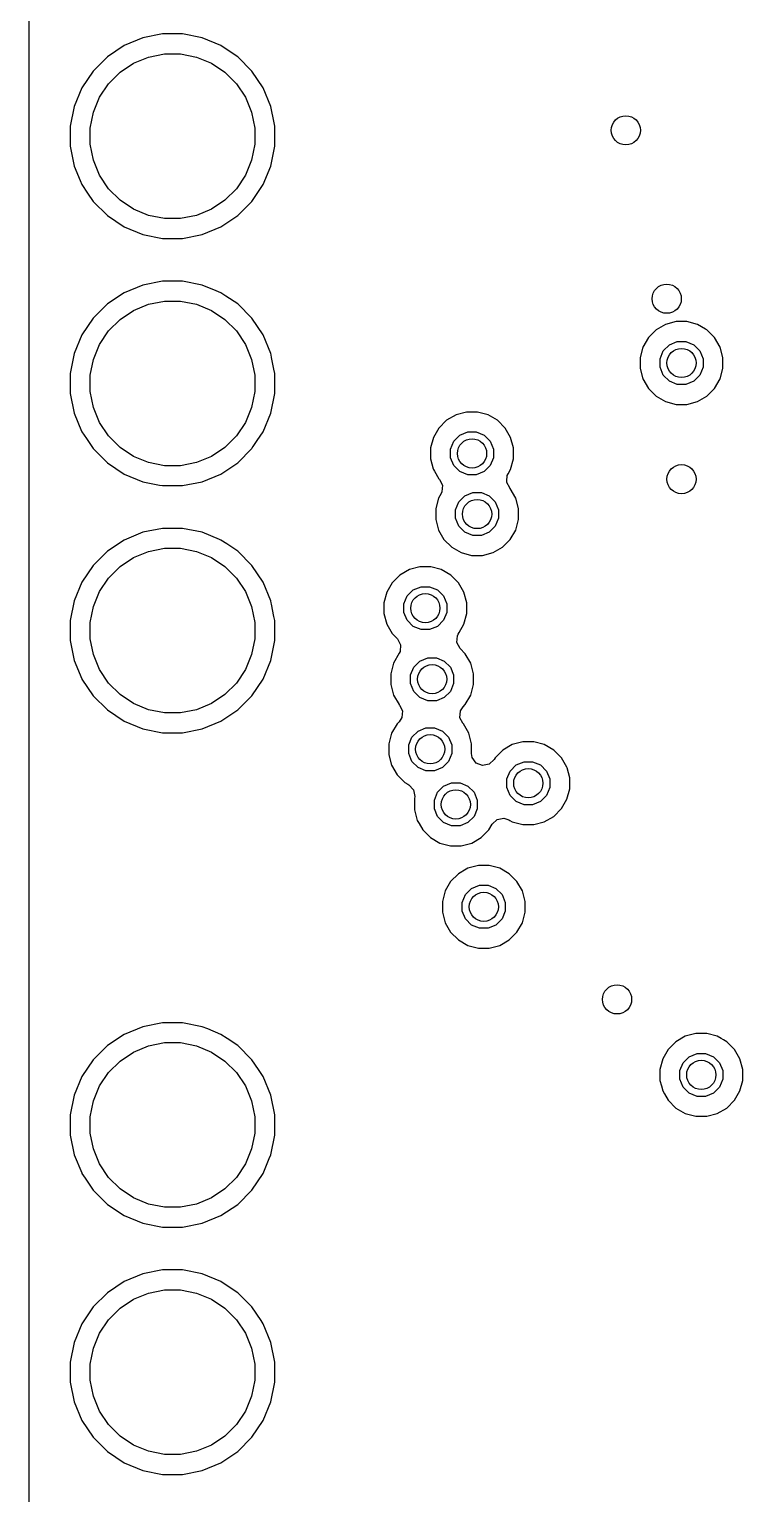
# Model space of a CAD drawing. Header units: inches. Extents: x 5.12 to 6.15, y -4.12 to -1.79.
# Drawn here: x 5.118 to 5.407, y -3.459 to -2.867 of the extents above; entities that cross this region are included whole.
import ezdxf

# ---------------------------------------------------------------- set-up
doc = ezdxf.new("R2010")
doc.units = ezdxf.units.IN
doc.header["$MEASUREMENT"] = 0
doc.layers.add('In1.Cu', color=91, linetype='CONTINUOUS', true_color=0x7fc87f)

msp = doc.modelspace()

# ---------------------------------------------------------------- linework, layer by layer
at = {"layer": 'In1.Cu', "linetype": 'CONTINUOUS'}
for p, q in [((5.11811, -2.90619), (5.11811, -2.84179)), ((5.16399, -2.87049), (5.15647, -2.87361)), ((5.164, -2.87049), (5.16399, -2.87049)), ((5.17199, -2.8689), (5.164, -2.87049)), ((5.18013, -2.8689), (5.17199, -2.8689)), ((5.17199, -2.8689), (5.17199, -2.8689)), ((5.18812, -2.87049), (5.18013, -2.8689)), ((5.18013, -2.8689), (5.18013, -2.8689)), ((5.19565, -2.87361), (5.18812, -2.87049)), ((5.18812, -2.87049), (5.18812, -2.87049)), ((5.14969, -2.87813), (5.14393, -2.88389)), ((5.15647, -2.87361), (5.14969, -2.87813)), ((5.16028, -2.88075), (5.16634, -2.87824)), ((5.16634, -2.87824), (5.17278, -2.87696)), ((5.17278, -2.87696), (5.17934, -2.87696)), ((5.17934, -2.87696), (5.18577, -2.87824)), ((5.18577, -2.87824), (5.19183, -2.88075)), ((5.19904, -2.87587), (5.19565, -2.87361)), ((5.20242, -2.87813), (5.19904, -2.87587)), ((5.20818, -2.88389), (5.20242, -2.87813)), ((5.14393, -2.88389), (5.13941, -2.89067)), ((5.15019, -2.88903), (5.15483, -2.88439)), ((5.15483, -2.88439), (5.16028, -2.88075)), ((5.19183, -2.88075), (5.19729, -2.88439)), ((5.19729, -2.88439), (5.20193, -2.88903)), ((5.21271, -2.89067), (5.20818, -2.88389)), ((5.20818, -2.88389), (5.20818, -2.88389)), ((5.13941, -2.89067), (5.13629, -2.8982)), ((5.14655, -2.89448), (5.15019, -2.88903)), ((5.20193, -2.88903), (5.20557, -2.89448)), ((5.21583, -2.8982), (5.21271, -2.89067)), ((5.14404, -2.90054), (5.14655, -2.89448)), ((5.20557, -2.89448), (5.20808, -2.90054)), ((5.13629, -2.8982), (5.1347, -2.90619)), ((5.13629, -2.8982), (5.13629, -2.8982)), ((5.14276, -2.90698), (5.14404, -2.90054)), ((5.20808, -2.90054), (5.20936, -2.90698)), ((5.21714, -2.90481), (5.21583, -2.8982)), ((5.11811, -3.00619), (5.11811, -2.90619)), ((5.1347, -2.90619), (5.1347, -2.91433)), ((5.14276, -2.91354), (5.14276, -2.90698)), ((5.20936, -2.90698), (5.20936, -2.91354)), ((5.21742, -2.90619), (5.21714, -2.90481)), ((5.21742, -2.91433), (5.21742, -2.90619)), ((5.1347, -2.91433), (5.13629, -2.92232)), ((5.14404, -2.91997), (5.14276, -2.91354)), ((5.20936, -2.91354), (5.20808, -2.91997)), ((5.21583, -2.92232), (5.21742, -2.91433)), ((5.14655, -2.92603), (5.14404, -2.91997)), ((5.20808, -2.91997), (5.20557, -2.92603)), ((5.13629, -2.92232), (5.13629, -2.92232)), ((5.13629, -2.92232), (5.13872, -2.9282)), ((5.15019, -2.93149), (5.14655, -2.92603)), ((5.20557, -2.92603), (5.20193, -2.93149)), ((5.21271, -2.92985), (5.21583, -2.92232)), ((5.13872, -2.9282), (5.13941, -2.92985)), ((5.13941, -2.92985), (5.14167, -2.93324)), ((5.15483, -2.93613), (5.15019, -2.93149)), ((5.20193, -2.93149), (5.19729, -2.93613)), ((5.20818, -2.93662), (5.21271, -2.92985)), ((5.14167, -2.93324), (5.14393, -2.93662)), ((5.14393, -2.93662), (5.14969, -2.94238)), ((5.16028, -2.93977), (5.15483, -2.93613)), ((5.19729, -2.93613), (5.19183, -2.93977)), ((5.20242, -2.94238), (5.20818, -2.93662)), ((5.14969, -2.94238), (5.14969, -2.94238)), ((5.14969, -2.94238), (5.15647, -2.94691)), ((5.16634, -2.94228), (5.16028, -2.93977)), ((5.17278, -2.94356), (5.16634, -2.94228)), ((5.17934, -2.94356), (5.17278, -2.94356)), ((5.18577, -2.94228), (5.17934, -2.94356)), ((5.19183, -2.93977), (5.18577, -2.94228)), ((5.19565, -2.94691), (5.20242, -2.94238)), ((5.15647, -2.94691), (5.16399, -2.95003)), ((5.16399, -2.95003), (5.17199, -2.95162)), ((5.18013, -2.95162), (5.18812, -2.95003)), ((5.18812, -2.95003), (5.19565, -2.94691)), ((5.17199, -2.95162), (5.17199, -2.95162)), ((5.17199, -2.95162), (5.17199, -2.95162)), ((5.17199, -2.95162), (5.18013, -2.95162)), ((5.18013, -2.95162), (5.18013, -2.95162)), ((5.15647, -2.97361), (5.14969, -2.97813)), ((5.16399, -2.97049), (5.15647, -2.97361)), ((5.164, -2.97049), (5.16399, -2.97049)), ((5.17199, -2.9689), (5.164, -2.97049)), ((5.18013, -2.9689), (5.17199, -2.9689)), ((5.17199, -2.9689), (5.17199, -2.9689)), ((5.18812, -2.97049), (5.18013, -2.9689)), ((5.18013, -2.9689), (5.18013, -2.9689)), ((5.19378, -2.97283), (5.18812, -2.97049)), ((5.18812, -2.97049), (5.18812, -2.97049)), ((5.19565, -2.97361), (5.19378, -2.97283)), ((5.19766, -2.97495), (5.19565, -2.97361)), ((5.14969, -2.97813), (5.14393, -2.98389)), ((5.16028, -2.98075), (5.16634, -2.97824)), ((5.16634, -2.97824), (5.17278, -2.97696)), ((5.17278, -2.97696), (5.17934, -2.97696)), ((5.17934, -2.97696), (5.18577, -2.97824)), ((5.18577, -2.97824), (5.19183, -2.98075)), ((5.20242, -2.97813), (5.19766, -2.97495)), ((5.20818, -2.98389), (5.20242, -2.97813)), ((5.14393, -2.98389), (5.13941, -2.99067)), ((5.15019, -2.98903), (5.15483, -2.98439)), ((5.15483, -2.98439), (5.16028, -2.98075)), ((5.19183, -2.98075), (5.19729, -2.98439)), ((5.19729, -2.98439), (5.20193, -2.98903)), ((5.21271, -2.99067), (5.20818, -2.98389)), ((5.20818, -2.98389), (5.20818, -2.98389)), ((5.37979, -2.98525), (5.37553, -2.98639)), ((5.38421, -2.98525), (5.37979, -2.98525)), ((5.38847, -2.98639), (5.38421, -2.98525)), ((5.13941, -2.99067), (5.13629, -2.9982)), ((5.14655, -2.99448), (5.15019, -2.98903)), ((5.20193, -2.98903), (5.20557, -2.99448)), ((5.21583, -2.9982), (5.21271, -2.99067)), ((5.3686, -2.99171), (5.36639, -2.99553)), ((5.37171, -2.9886), (5.3686, -2.99171)), ((5.3686, -2.99171), (5.3686, -2.99171)), ((5.37553, -2.98639), (5.37171, -2.9886)), ((5.37171, -2.9886), (5.37171, -2.9886)), ((5.37553, -2.98639), (5.37553, -2.98639)), ((5.39173, -2.98827), (5.38847, -2.98639)), ((5.39229, -2.9886), (5.39173, -2.98827)), ((5.3954, -2.99171), (5.39229, -2.9886)), ((5.39761, -2.99553), (5.3954, -2.99171)), ((5.14404, -3.00054), (5.14655, -2.99448)), ((5.20557, -2.99448), (5.20808, -3.00054)), ((5.36639, -2.99553), (5.36525, -2.99979)), ((5.36639, -2.99553), (5.36639, -2.99553)), ((5.37331, -3.00027), (5.37463, -2.99708)), ((5.37463, -2.99708), (5.37708, -2.99463)), ((5.37708, -2.99463), (5.38027, -2.99331)), ((5.38027, -2.99331), (5.38373, -2.99331)), ((5.38373, -2.99331), (5.38692, -2.99463)), ((5.38692, -2.99463), (5.38937, -2.99708)), ((5.38937, -2.99708), (5.39069, -3.00027)), ((5.39875, -2.99979), (5.39761, -2.99553)), ((5.13629, -2.9982), (5.1347, -3.00619)), ((5.13629, -2.9982), (5.13629, -2.9982)), ((5.14276, -3.00698), (5.14404, -3.00054)), ((5.20808, -3.00054), (5.20936, -3.00698)), ((5.21592, -2.99864), (5.21583, -2.9982)), ((5.21615, -2.99979), (5.21592, -2.99864)), ((5.21627, -3.00043), (5.21615, -2.99979)), ((5.21709, -3.00453), (5.21627, -3.00043)), ((5.36525, -2.99979), (5.36525, -3.00421)), ((5.37331, -3.00373), (5.37331, -3.00027)), ((5.39069, -3.00027), (5.39069, -3.00373)), ((5.39875, -3.00421), (5.39875, -2.99979)), ((5.11811, -3.10619), (5.11811, -3.00619)), ((5.1347, -3.00619), (5.1347, -3.01433)), ((5.14276, -3.01354), (5.14276, -3.00698)), ((5.20936, -3.00698), (5.20936, -3.01354)), ((5.21742, -3.00619), (5.21709, -3.00453)), ((5.21742, -3.01433), (5.21742, -3.00619)), ((5.36525, -3.00421), (5.36639, -3.00847)), ((5.36639, -3.00847), (5.3686, -3.01229)), ((5.37463, -3.00692), (5.37331, -3.00373)), ((5.37708, -3.00937), (5.37463, -3.00692)), ((5.38027, -3.01069), (5.37708, -3.00937)), ((5.38692, -3.00937), (5.38373, -3.01069)), ((5.38937, -3.00692), (5.38692, -3.00937)), ((5.39069, -3.00373), (5.38937, -3.00692)), ((5.3954, -3.01229), (5.39761, -3.00847)), ((5.39761, -3.00847), (5.39875, -3.00421)), ((5.1347, -3.01433), (5.13629, -3.02232)), ((5.14404, -3.01997), (5.14276, -3.01354)), ((5.20936, -3.01354), (5.20808, -3.01997)), ((5.21583, -3.02232), (5.21742, -3.01433)), ((5.3686, -3.01229), (5.37171, -3.0154)), ((5.37171, -3.0154), (5.37553, -3.01761)), ((5.38373, -3.01069), (5.38027, -3.01069)), ((5.38847, -3.01761), (5.39229, -3.0154)), ((5.39229, -3.0154), (5.3954, -3.01229)), ((5.14655, -3.02603), (5.14404, -3.01997)), ((5.20808, -3.01997), (5.20557, -3.02603)), ((5.37553, -3.01761), (5.37979, -3.01875)), ((5.37979, -3.01875), (5.37979, -3.01875)), ((5.37979, -3.01875), (5.38421, -3.01875)), ((5.38421, -3.01875), (5.38847, -3.01761)), ((5.38421, -3.01875), (5.38421, -3.01875)), ((5.13629, -3.02232), (5.13629, -3.02232)), ((5.13629, -3.02232), (5.1393, -3.02959)), ((5.15019, -3.03149), (5.14655, -3.02603)), ((5.20557, -3.02603), (5.20193, -3.03149)), ((5.21271, -3.02985), (5.21583, -3.02232)), ((5.28696, -3.02518), (5.28384, -3.0283)), ((5.29078, -3.02297), (5.28696, -3.02518)), ((5.28696, -3.02518), (5.28696, -3.02518)), ((5.29504, -3.02183), (5.29078, -3.02297)), ((5.29078, -3.02297), (5.29078, -3.02297)), ((5.29945, -3.02183), (5.29504, -3.02183)), ((5.30371, -3.02297), (5.29945, -3.02183)), ((5.30753, -3.02518), (5.30371, -3.02297)), ((5.31065, -3.0283), (5.30753, -3.02518)), ((5.1393, -3.02959), (5.13941, -3.02985)), ((5.13941, -3.02985), (5.14124, -3.0326)), ((5.14124, -3.0326), (5.14393, -3.03662)), ((5.15483, -3.03613), (5.15019, -3.03149)), ((5.20193, -3.03149), (5.19729, -3.03613)), ((5.21037, -3.03335), (5.21158, -3.03154)), ((5.21158, -3.03154), (5.21271, -3.02985)), ((5.28163, -3.03212), (5.28049, -3.03638)), ((5.28384, -3.0283), (5.28163, -3.03212)), ((5.28163, -3.03212), (5.28163, -3.03212)), ((5.28384, -3.0283), (5.28384, -3.0283)), ((5.28988, -3.03366), (5.29232, -3.03122)), ((5.29232, -3.03122), (5.29552, -3.02989)), ((5.29552, -3.02989), (5.29897, -3.02989)), ((5.29897, -3.02989), (5.30217, -3.03122)), ((5.30217, -3.03122), (5.30461, -3.03366)), ((5.31285, -3.03212), (5.31065, -3.0283)), ((5.314, -3.03638), (5.31285, -3.03212)), ((5.14393, -3.03662), (5.14969, -3.04238)), ((5.16028, -3.03977), (5.15483, -3.03613)), ((5.19729, -3.03613), (5.19183, -3.03977)), ((5.20242, -3.04238), (5.20818, -3.03662)), ((5.20818, -3.03662), (5.20835, -3.03638)), ((5.20835, -3.03638), (5.20872, -3.03581)), ((5.20872, -3.03581), (5.21037, -3.03335)), ((5.28049, -3.03638), (5.28049, -3.04079)), ((5.28856, -3.03685), (5.28988, -3.03366)), ((5.28856, -3.04031), (5.28856, -3.03685)), ((5.30461, -3.03366), (5.30593, -3.03685)), ((5.30593, -3.03685), (5.30593, -3.04031)), ((5.314, -3.04079), (5.314, -3.03638)), ((5.14969, -3.04238), (5.14969, -3.04238)), ((5.14969, -3.04238), (5.15647, -3.04691)), ((5.16634, -3.04228), (5.16028, -3.03977)), ((5.17278, -3.04356), (5.16634, -3.04228)), ((5.17934, -3.04356), (5.17278, -3.04356)), ((5.18577, -3.04228), (5.17934, -3.04356)), ((5.19183, -3.03977), (5.18577, -3.04228)), ((5.19565, -3.04691), (5.20242, -3.04238)), ((5.28049, -3.04079), (5.28156, -3.04476)), ((5.28156, -3.04476), (5.28163, -3.04505)), ((5.28163, -3.04505), (5.28163, -3.04505)), ((5.28163, -3.04505), (5.28201, -3.0457)), ((5.28988, -3.0435), (5.28856, -3.04031)), ((5.29232, -3.04595), (5.28988, -3.0435)), ((5.30461, -3.0435), (5.30217, -3.04595)), ((5.30593, -3.04031), (5.30461, -3.0435)), ((5.31182, -3.04683), (5.31285, -3.04505)), ((5.31285, -3.04505), (5.314, -3.04079)), ((5.15647, -3.04691), (5.16399, -3.05003)), ((5.16399, -3.05003), (5.17076, -3.05137)), ((5.18013, -3.05162), (5.18812, -3.05003)), ((5.18812, -3.05003), (5.19565, -3.04691)), ((5.28201, -3.0457), (5.28384, -3.04887)), ((5.28384, -3.04887), (5.28384, -3.04887)), ((5.28384, -3.04887), (5.28393, -3.04896)), ((5.28393, -3.04896), (5.28398, -3.04906)), ((5.28398, -3.04906), (5.28403, -3.04912)), ((5.28403, -3.04912), (5.28402, -3.04913)), ((5.28402, -3.04913), (5.28525, -3.05138)), ((5.29552, -3.04727), (5.29232, -3.04595)), ((5.29897, -3.04727), (5.29552, -3.04727)), ((5.30217, -3.04595), (5.29897, -3.04727)), ((5.31128, -3.05031), (5.31132, -3.04977)), ((5.31251, -3.05256), (5.31128, -3.05031)), ((5.31132, -3.04977), (5.31148, -3.04757)), ((5.31148, -3.04757), (5.31182, -3.04683)), ((5.17076, -3.05137), (5.17199, -3.05162)), ((5.17199, -3.05162), (5.17199, -3.05162)), ((5.17199, -3.05162), (5.17199, -3.05162)), ((5.17199, -3.05162), (5.18013, -3.05162)), ((5.18013, -3.05162), (5.18013, -3.05162)), ((5.28368, -3.05664), (5.28254, -3.0609)), ((5.28471, -3.05485), (5.28368, -3.05664)), ((5.28368, -3.05664), (5.28368, -3.05664)), ((5.28505, -3.05412), (5.28471, -3.05485)), ((5.28525, -3.05138), (5.28505, -3.05412)), ((5.29192, -3.05818), (5.29437, -3.05574)), ((5.29437, -3.05574), (5.29756, -3.05442)), ((5.29756, -3.05442), (5.30102, -3.05442)), ((5.30102, -3.05442), (5.30421, -3.05574)), ((5.30421, -3.05574), (5.30665, -3.05818)), ((5.31255, -3.05263), (5.3125, -3.05256)), ((5.3125, -3.05256), (5.31251, -3.05256)), ((5.3126, -3.05273), (5.31255, -3.05263)), ((5.31269, -3.05282), (5.3126, -3.05273)), ((5.3149, -3.05664), (5.31269, -3.05282)), ((5.31604, -3.0609), (5.3149, -3.05664)), ((5.28254, -3.0609), (5.28254, -3.06531)), ((5.2906, -3.06138), (5.29192, -3.05818)), ((5.2906, -3.06483), (5.2906, -3.06138)), ((5.30665, -3.05818), (5.30798, -3.06138)), ((5.30798, -3.06138), (5.30798, -3.06483)), ((5.31604, -3.06531), (5.31604, -3.0609)), ((5.28254, -3.06531), (5.28368, -3.06957)), ((5.29192, -3.06803), (5.2906, -3.06483)), ((5.29437, -3.07047), (5.29192, -3.06803)), ((5.30665, -3.06803), (5.30421, -3.07047)), ((5.30798, -3.06483), (5.30665, -3.06803)), ((5.3149, -3.06957), (5.31604, -3.06531)), ((5.15647, -3.07361), (5.14969, -3.07813)), ((5.16399, -3.07049), (5.15647, -3.07361)), ((5.164, -3.07049), (5.16399, -3.07049)), ((5.17199, -3.0689), (5.164, -3.07049)), ((5.18013, -3.0689), (5.17199, -3.0689)), ((5.17199, -3.0689), (5.17199, -3.0689)), ((5.18812, -3.07049), (5.18013, -3.0689)), ((5.18013, -3.0689), (5.18013, -3.0689)), ((5.19512, -3.07339), (5.18812, -3.07049)), ((5.18812, -3.07049), (5.18812, -3.07049)), ((5.19565, -3.07361), (5.19512, -3.07339)), ((5.19807, -3.07522), (5.19565, -3.07361)), ((5.28368, -3.06957), (5.28588, -3.07339)), ((5.28588, -3.07339), (5.289, -3.07651)), ((5.29756, -3.07179), (5.29437, -3.07047)), ((5.30102, -3.07179), (5.29756, -3.07179)), ((5.30421, -3.07047), (5.30102, -3.07179)), ((5.30957, -3.07651), (5.31269, -3.07339)), ((5.31269, -3.07339), (5.3149, -3.06957)), ((5.14969, -3.07813), (5.14393, -3.08389)), ((5.16028, -3.08075), (5.16634, -3.07824)), ((5.16634, -3.07824), (5.17278, -3.07696)), ((5.17278, -3.07696), (5.17934, -3.07696)), ((5.17934, -3.07696), (5.18577, -3.07824)), ((5.18577, -3.07824), (5.19183, -3.08075)), ((5.20242, -3.07813), (5.19807, -3.07522)), ((5.20818, -3.08389), (5.20242, -3.07813)), ((5.289, -3.07651), (5.29282, -3.07871)), ((5.29282, -3.07871), (5.29708, -3.07986)), ((5.29708, -3.07986), (5.29708, -3.07986)), ((5.29708, -3.07986), (5.30149, -3.07986)), ((5.30149, -3.07986), (5.30575, -3.07871)), ((5.30149, -3.07986), (5.30149, -3.07986)), ((5.30575, -3.07871), (5.30957, -3.07651)), ((5.14393, -3.08389), (5.13941, -3.09067)), ((5.15019, -3.08903), (5.15483, -3.08439)), ((5.15483, -3.08439), (5.16028, -3.08075)), ((5.19183, -3.08075), (5.19729, -3.08439)), ((5.19729, -3.08439), (5.20193, -3.08903)), ((5.21271, -3.09067), (5.20818, -3.08389)), ((5.20818, -3.08389), (5.20818, -3.08389)), ((5.27188, -3.08557), (5.26806, -3.08778)), ((5.27614, -3.08443), (5.27188, -3.08557)), ((5.27188, -3.08557), (5.27188, -3.08557)), ((5.28055, -3.08443), (5.27614, -3.08443)), ((5.28481, -3.08557), (5.28055, -3.08443)), ((5.28863, -3.08778), (5.28481, -3.08557)), ((5.13941, -3.09067), (5.13629, -3.0982)), ((5.14655, -3.09448), (5.15019, -3.08903)), ((5.20193, -3.08903), (5.20557, -3.09448)), ((5.21583, -3.0982), (5.21271, -3.09067)), ((5.26494, -3.0909), (5.26274, -3.09471)), ((5.26806, -3.08778), (5.26494, -3.0909)), ((5.26494, -3.0909), (5.26494, -3.0909)), ((5.26806, -3.08778), (5.26806, -3.08778)), ((5.27343, -3.09382), (5.27662, -3.09249)), ((5.27662, -3.09249), (5.28007, -3.09249)), ((5.28007, -3.09249), (5.28327, -3.09382)), ((5.29175, -3.0909), (5.28863, -3.08778)), ((5.29396, -3.09472), (5.29175, -3.0909)), ((5.13629, -3.0982), (5.1347, -3.10619)), ((5.13629, -3.0982), (5.13629, -3.0982)), ((5.14404, -3.10054), (5.14655, -3.09448)), ((5.20557, -3.09448), (5.20808, -3.10054)), ((5.21598, -3.09898), (5.21583, -3.0982)), ((5.21583, -3.0982), (5.21583, -3.0982)), ((5.21583, -3.0982), (5.21583, -3.0982)), ((5.26274, -3.09472), (5.26159, -3.09898)), ((5.26274, -3.09471), (5.26274, -3.09472)), ((5.26966, -3.09945), (5.27098, -3.09626)), ((5.27098, -3.09626), (5.27343, -3.09382)), ((5.28327, -3.09382), (5.28571, -3.09626)), ((5.28571, -3.09626), (5.28703, -3.09945)), ((5.2951, -3.09898), (5.29396, -3.09472)), ((5.14276, -3.10698), (5.14404, -3.10054)), ((5.20808, -3.10054), (5.20936, -3.10698)), ((5.21611, -3.09961), (5.21598, -3.09898)), ((5.21709, -3.10453), (5.21611, -3.09961)), ((5.26159, -3.09898), (5.26159, -3.10339)), ((5.26159, -3.10339), (5.26274, -3.10765)), ((5.26966, -3.10291), (5.26966, -3.09945)), ((5.27098, -3.1061), (5.26966, -3.10291)), ((5.28703, -3.10291), (5.28571, -3.1061)), ((5.28703, -3.09945), (5.28703, -3.10291)), ((5.29396, -3.10765), (5.2951, -3.10339)), ((5.2951, -3.10339), (5.2951, -3.09898)), ((5.11811, -3.21979), (5.11811, -3.10619)), ((5.1347, -3.10619), (5.1347, -3.11433)), ((5.14276, -3.11354), (5.14276, -3.10698)), ((5.20936, -3.10698), (5.20936, -3.11354)), ((5.21742, -3.10619), (5.21709, -3.10453)), ((5.21742, -3.11433), (5.21742, -3.10619)), ((5.26274, -3.10765), (5.26494, -3.11147)), ((5.27343, -3.10855), (5.27098, -3.1061)), ((5.27662, -3.10987), (5.27343, -3.10855)), ((5.28007, -3.10987), (5.27662, -3.10987)), ((5.28327, -3.10855), (5.28007, -3.10987)), ((5.28571, -3.1061), (5.28327, -3.10855)), ((5.29201, -3.11102), (5.29396, -3.10765)), ((5.1347, -3.11433), (5.13629, -3.12232)), ((5.14404, -3.11997), (5.14276, -3.11354)), ((5.20936, -3.11354), (5.20808, -3.11997)), ((5.21583, -3.12232), (5.21742, -3.11433)), ((5.26494, -3.11147), (5.26494, -3.11147)), ((5.26494, -3.11147), (5.26703, -3.11356)), ((5.26703, -3.11356), (5.26835, -3.11597)), ((5.26835, -3.11597), (5.26815, -3.11871)), ((5.2911, -3.11513), (5.2913, -3.11239)), ((5.29242, -3.11755), (5.2911, -3.11513)), ((5.2913, -3.11239), (5.29164, -3.11165)), ((5.29164, -3.11165), (5.29201, -3.11102)), ((5.14655, -3.12603), (5.14404, -3.11997)), ((5.20808, -3.11997), (5.20557, -3.12603)), ((5.26781, -3.11945), (5.26549, -3.12346)), ((5.26815, -3.11871), (5.26781, -3.11945)), ((5.27618, -3.12256), (5.27937, -3.12123)), ((5.27937, -3.12123), (5.28283, -3.12123)), ((5.28283, -3.12123), (5.28602, -3.12256)), ((5.29451, -3.11964), (5.29242, -3.11755)), ((5.29671, -3.12346), (5.29451, -3.11964)), ((5.13629, -3.12232), (5.13629, -3.12232)), ((5.13629, -3.12232), (5.13937, -3.12976)), ((5.15019, -3.13149), (5.14655, -3.12603)), ((5.20557, -3.12603), (5.20193, -3.13149)), ((5.21271, -3.12985), (5.21583, -3.12232)), ((5.26549, -3.12346), (5.26435, -3.12772)), ((5.26435, -3.12772), (5.26435, -3.13213)), ((5.26549, -3.12346), (5.26549, -3.12346)), ((5.27241, -3.12819), (5.27374, -3.125)), ((5.27374, -3.125), (5.27618, -3.12256)), ((5.28602, -3.12256), (5.28847, -3.125)), ((5.28847, -3.125), (5.28979, -3.12819)), ((5.29785, -3.12772), (5.29671, -3.12346)), ((5.29785, -3.13213), (5.29785, -3.12772)), ((5.13937, -3.12976), (5.13941, -3.12985)), ((5.13941, -3.12985), (5.14167, -3.13324)), ((5.14167, -3.13324), (5.14393, -3.13662)), ((5.15483, -3.13613), (5.15019, -3.13149)), ((5.20193, -3.13149), (5.19729, -3.13613)), ((5.20818, -3.13662), (5.21271, -3.12985)), ((5.26435, -3.13213), (5.26549, -3.13639)), ((5.27241, -3.13165), (5.27241, -3.12819)), ((5.27374, -3.13484), (5.27241, -3.13165)), ((5.28979, -3.13165), (5.28847, -3.13484)), ((5.28979, -3.12819), (5.28979, -3.13165)), ((5.29671, -3.13639), (5.29785, -3.13213)), ((5.14393, -3.13662), (5.14969, -3.14238)), ((5.16028, -3.13977), (5.15483, -3.13613)), ((5.16634, -3.14228), (5.16028, -3.13977)), ((5.19183, -3.13977), (5.18577, -3.14228)), ((5.19729, -3.13613), (5.19183, -3.13977)), ((5.20242, -3.14238), (5.20818, -3.13662)), ((5.26549, -3.13639), (5.2677, -3.14021)), ((5.27618, -3.13729), (5.27374, -3.13484)), ((5.27937, -3.13861), (5.27618, -3.13729)), ((5.28283, -3.13861), (5.27937, -3.13861)), ((5.28602, -3.13729), (5.28283, -3.13861)), ((5.28847, -3.13484), (5.28602, -3.13729)), ((5.29451, -3.14021), (5.29671, -3.13639)), ((5.14969, -3.14238), (5.14969, -3.14238)), ((5.14969, -3.14238), (5.15647, -3.14691)), ((5.17278, -3.14356), (5.16634, -3.14228)), ((5.17934, -3.14356), (5.17278, -3.14356)), ((5.18577, -3.14228), (5.17934, -3.14356)), ((5.19565, -3.14691), (5.20242, -3.14238)), ((5.2677, -3.14021), (5.2677, -3.14021)), ((5.2677, -3.14021), (5.26774, -3.14025)), ((5.26774, -3.14025), (5.26776, -3.14029)), ((5.26886, -3.14541), (5.26774, -3.14715)), ((5.26776, -3.14029), (5.26789, -3.14046)), ((5.26789, -3.14046), (5.26787, -3.14048)), ((5.26787, -3.14048), (5.26906, -3.14266)), ((5.26906, -3.14266), (5.26886, -3.14541)), ((5.29236, -3.14553), (5.29256, -3.14278)), ((5.29355, -3.14771), (5.29236, -3.14553)), ((5.29256, -3.14278), (5.29368, -3.14104)), ((5.29368, -3.14104), (5.29451, -3.14021)), ((5.15647, -3.14691), (5.16399, -3.15003)), ((5.16399, -3.15003), (5.17199, -3.15162)), ((5.17199, -3.15162), (5.17199, -3.15162)), ((5.17199, -3.15162), (5.17199, -3.15162)), ((5.17199, -3.15162), (5.18013, -3.15162)), ((5.18013, -3.15162), (5.18812, -3.15003)), ((5.18013, -3.15162), (5.18013, -3.15162)), ((5.18812, -3.15003), (5.19565, -3.14691)), ((5.26691, -3.14798), (5.2647, -3.1518)), ((5.26774, -3.14715), (5.26691, -3.14798)), ((5.26691, -3.14798), (5.26691, -3.14798)), ((5.27295, -3.15335), (5.27539, -3.1509)), ((5.27539, -3.1509), (5.27859, -3.14958)), ((5.27859, -3.14958), (5.28204, -3.14958)), ((5.28204, -3.14958), (5.28524, -3.1509)), ((5.28524, -3.1509), (5.28768, -3.15335)), ((5.29353, -3.14773), (5.29355, -3.14771)), ((5.29365, -3.1479), (5.29353, -3.14773)), ((5.29368, -3.14794), (5.29365, -3.1479)), ((5.29372, -3.14798), (5.29368, -3.14794)), ((5.29593, -3.1518), (5.29372, -3.14798)), ((5.2647, -3.1518), (5.26356, -3.15606)), ((5.26356, -3.15606), (5.26356, -3.16047)), ((5.2647, -3.1518), (5.2647, -3.1518)), ((5.27163, -3.15654), (5.27295, -3.15335)), ((5.27163, -3.16), (5.27163, -3.15654)), ((5.28768, -3.15335), (5.289, -3.15654)), ((5.289, -3.15654), (5.289, -3.16)), ((5.29707, -3.15606), (5.29593, -3.1518)), ((5.29707, -3.16), (5.29707, -3.15606)), ((5.29707, -3.15606), (5.29707, -3.15606)), ((5.31353, -3.15639), (5.30971, -3.1586)), ((5.31779, -3.15525), (5.31353, -3.15639)), ((5.31353, -3.15639), (5.31353, -3.15639)), ((5.32221, -3.15525), (5.31779, -3.15525)), ((5.32647, -3.15639), (5.32221, -3.15525)), ((5.33029, -3.1586), (5.32647, -3.15639)), ((5.26356, -3.16047), (5.2647, -3.16473)), ((5.27295, -3.16319), (5.27163, -3.16)), ((5.27539, -3.16563), (5.27295, -3.16319)), ((5.28768, -3.16319), (5.28524, -3.16563)), ((5.289, -3.16), (5.28768, -3.16319)), ((5.29734, -3.16159), (5.29707, -3.16)), ((5.29893, -3.16384), (5.29734, -3.16159)), ((5.30618, -3.16244), (5.30419, -3.16434)), ((5.3066, -3.16171), (5.30618, -3.16244)), ((5.30971, -3.1586), (5.3066, -3.16171)), ((5.3066, -3.16171), (5.3066, -3.16171)), ((5.30971, -3.1586), (5.30971, -3.1586)), ((5.31508, -3.16463), (5.31827, -3.16331)), ((5.31827, -3.16331), (5.32173, -3.16331)), ((5.32173, -3.16331), (5.32492, -3.16463)), ((5.3334, -3.16171), (5.33029, -3.1586)), ((5.33561, -3.16553), (5.3334, -3.16171)), ((5.2647, -3.16473), (5.26691, -3.16855)), ((5.26691, -3.16855), (5.27003, -3.17167)), ((5.27859, -3.16696), (5.27539, -3.16563)), ((5.28204, -3.16696), (5.27859, -3.16696)), ((5.28524, -3.16563), (5.28204, -3.16696)), ((5.30148, -3.16486), (5.29893, -3.16384)), ((5.30419, -3.16434), (5.30148, -3.16486)), ((5.31131, -3.17027), (5.31263, -3.16708)), ((5.31263, -3.16708), (5.31508, -3.16463)), ((5.32492, -3.16463), (5.32737, -3.16708)), ((5.32737, -3.16708), (5.32869, -3.17027)), ((5.33568, -3.16579), (5.33561, -3.16553)), ((5.33675, -3.16979), (5.33568, -3.16579)), ((5.27003, -3.17167), (5.27122, -3.17236)), ((5.27122, -3.17236), (5.27172, -3.17265)), ((5.27172, -3.17265), (5.27361, -3.17464)), ((5.27361, -3.17464), (5.27413, -3.17734)), ((5.28331, -3.17566), (5.28576, -3.17322)), ((5.28576, -3.17322), (5.28895, -3.1719)), ((5.28895, -3.1719), (5.29241, -3.1719)), ((5.29241, -3.1719), (5.2956, -3.17322)), ((5.2956, -3.17322), (5.29804, -3.17566)), ((5.31131, -3.17373), (5.31131, -3.17027)), ((5.31263, -3.17692), (5.31131, -3.17373)), ((5.32869, -3.17373), (5.32737, -3.17692)), ((5.32869, -3.17027), (5.32869, -3.17373)), ((5.33561, -3.17847), (5.33675, -3.17421)), ((5.33675, -3.17421), (5.33675, -3.16979)), ((5.27399, -3.17814), (5.27393, -3.17838)), ((5.27393, -3.17838), (5.27393, -3.17838)), ((5.27393, -3.17838), (5.27393, -3.18279)), ((5.27413, -3.17734), (5.27399, -3.17814)), ((5.28199, -3.17886), (5.28331, -3.17566)), ((5.28199, -3.18231), (5.28199, -3.17886)), ((5.29804, -3.17566), (5.29937, -3.17886)), ((5.29937, -3.17886), (5.29937, -3.18231)), ((5.31508, -3.17937), (5.31263, -3.17692)), ((5.31827, -3.18069), (5.31508, -3.17937)), ((5.32173, -3.18069), (5.31827, -3.18069)), ((5.32492, -3.17937), (5.32173, -3.18069)), ((5.32737, -3.17692), (5.32492, -3.17937)), ((5.3334, -3.18229), (5.33561, -3.17847)), ((5.27393, -3.18279), (5.27463, -3.1854)), ((5.27463, -3.1854), (5.27507, -3.18705)), ((5.27507, -3.18705), (5.27507, -3.18705)), ((5.27507, -3.18705), (5.2758, -3.18833)), ((5.28331, -3.18551), (5.28199, -3.18231)), ((5.28576, -3.18795), (5.28331, -3.18551)), ((5.29804, -3.18551), (5.2956, -3.18795)), ((5.29937, -3.18231), (5.29804, -3.18551)), ((5.30542, -3.18856), (5.30741, -3.18666)), ((5.30741, -3.18666), (5.31011, -3.18614)), ((5.31011, -3.18614), (5.31209, -3.18677)), ((5.31209, -3.18677), (5.31257, -3.18705)), ((5.31257, -3.18705), (5.31353, -3.18761)), ((5.32647, -3.18761), (5.33029, -3.1854)), ((5.33029, -3.1854), (5.3334, -3.18229)), ((5.2758, -3.18833), (5.27727, -3.19087)), ((5.27727, -3.19087), (5.28039, -3.19399)), ((5.28895, -3.18927), (5.28576, -3.18795)), ((5.29241, -3.18927), (5.28895, -3.18927)), ((5.2956, -3.18795), (5.29241, -3.18927)), ((5.30096, -3.19399), (5.30408, -3.19087)), ((5.30408, -3.19087), (5.30542, -3.18856)), ((5.31353, -3.18761), (5.31779, -3.18875)), ((5.31779, -3.18875), (5.31779, -3.18875)), ((5.31779, -3.18875), (5.32221, -3.18875)), ((5.32221, -3.18875), (5.32647, -3.18761)), ((5.32221, -3.18875), (5.32221, -3.18875)), ((5.28039, -3.19399), (5.28421, -3.1962)), ((5.28421, -3.1962), (5.28847, -3.19734)), ((5.28847, -3.19734), (5.28847, -3.19734)), ((5.28847, -3.19734), (5.29233, -3.19734)), ((5.29233, -3.19734), (5.29288, -3.19734)), ((5.29288, -3.19734), (5.29714, -3.1962)), ((5.29714, -3.1962), (5.30096, -3.19399)), ((5.29171, -3.2086), (5.28859, -3.21171)), ((5.29489, -3.20676), (5.29171, -3.2086)), ((5.29171, -3.2086), (5.29171, -3.2086)), ((5.29489, -3.20676), (5.29489, -3.20676)), ((5.29553, -3.20639), (5.29489, -3.20676)), ((5.29979, -3.20525), (5.29553, -3.20639)), ((5.30421, -3.20525), (5.29979, -3.20525)), ((5.30847, -3.20639), (5.30421, -3.20525)), ((5.31229, -3.2086), (5.30847, -3.20639)), ((5.3154, -3.21171), (5.31229, -3.2086)), ((5.28639, -3.21553), (5.28525, -3.21979)), ((5.28859, -3.21171), (5.28639, -3.21553)), ((5.28639, -3.21553), (5.28639, -3.21553)), ((5.28859, -3.21171), (5.28859, -3.21171)), ((5.29463, -3.21708), (5.29708, -3.21463)), ((5.29708, -3.21463), (5.30027, -3.21331)), ((5.30027, -3.21331), (5.30373, -3.21331)), ((5.30373, -3.21331), (5.30692, -3.21463)), ((5.30692, -3.21463), (5.30937, -3.21708)), ((5.31761, -3.21553), (5.3154, -3.21171)), ((5.31875, -3.21979), (5.31761, -3.21553)), ((5.11811, -3.30619), (5.11811, -3.21979)), ((5.28525, -3.21979), (5.28525, -3.22421)), ((5.29331, -3.22027), (5.29463, -3.21708)), ((5.29331, -3.22373), (5.29331, -3.22027)), ((5.30937, -3.21708), (5.31069, -3.22027)), ((5.31069, -3.22027), (5.31069, -3.22373)), ((5.31875, -3.22421), (5.31875, -3.21979)), ((5.28525, -3.22421), (5.28639, -3.22847)), ((5.28639, -3.22847), (5.28859, -3.23229)), ((5.29463, -3.22692), (5.29331, -3.22373)), ((5.29708, -3.22937), (5.29463, -3.22692)), ((5.30937, -3.22692), (5.30692, -3.22937)), ((5.31069, -3.22373), (5.30937, -3.22692)), ((5.3154, -3.23229), (5.31761, -3.22847)), ((5.31761, -3.22847), (5.31834, -3.22575)), ((5.31834, -3.22575), (5.31875, -3.22421)), ((5.28859, -3.23229), (5.29171, -3.2354)), ((5.30027, -3.23069), (5.29708, -3.22937)), ((5.30373, -3.23069), (5.30027, -3.23069)), ((5.30692, -3.22937), (5.30373, -3.23069)), ((5.31229, -3.2354), (5.3154, -3.23229)), ((5.29171, -3.2354), (5.29553, -3.23761)), ((5.29553, -3.23761), (5.29979, -3.23875)), ((5.29979, -3.23875), (5.29979, -3.23875)), ((5.29979, -3.23875), (5.30421, -3.23875)), ((5.30421, -3.23875), (5.30847, -3.23761)), ((5.30421, -3.23875), (5.30421, -3.23875)), ((5.30847, -3.23761), (5.31229, -3.2354)), ((5.17199, -3.2689), (5.164, -3.27049)), ((5.18013, -3.2689), (5.17199, -3.2689)), ((5.17199, -3.2689), (5.17199, -3.2689)), ((5.18812, -3.27049), (5.18013, -3.2689)), ((5.18013, -3.2689), (5.18013, -3.2689)), ((5.15647, -3.27361), (5.14969, -3.27813)), ((5.16399, -3.27049), (5.15647, -3.27361)), ((5.164, -3.27049), (5.16399, -3.27049)), ((5.19036, -3.27142), (5.18812, -3.27049)), ((5.18812, -3.27049), (5.18812, -3.27049)), ((5.19565, -3.27361), (5.19036, -3.27142)), ((5.19822, -3.27532), (5.19565, -3.27361)), ((5.20242, -3.27813), (5.19822, -3.27532)), ((5.38353, -3.27439), (5.37971, -3.2766)), ((5.38779, -3.27325), (5.38353, -3.27439)), ((5.38353, -3.27439), (5.38353, -3.27439)), ((5.39221, -3.27325), (5.38779, -3.27325)), ((5.39647, -3.27439), (5.39221, -3.27325)), ((5.39809, -3.27532), (5.39647, -3.27439)), ((5.39647, -3.27439), (5.39647, -3.27439)), ((5.39647, -3.27439), (5.39647, -3.27439)), ((5.39896, -3.27583), (5.39809, -3.27532)), ((5.40029, -3.2766), (5.39896, -3.27583)), ((5.14969, -3.27813), (5.14393, -3.28389)), ((5.15483, -3.28439), (5.16028, -3.28075)), ((5.16028, -3.28075), (5.16634, -3.27824)), ((5.16634, -3.27824), (5.17278, -3.27696)), ((5.17278, -3.27696), (5.17934, -3.27696)), ((5.17934, -3.27696), (5.18577, -3.27824)), ((5.18577, -3.27824), (5.19183, -3.28075)), ((5.19183, -3.28075), (5.19729, -3.28439)), ((5.20818, -3.28389), (5.20242, -3.27813)), ((5.3766, -3.27971), (5.37439, -3.28353)), ((5.37971, -3.2766), (5.3766, -3.27971)), ((5.3766, -3.27971), (5.3766, -3.27971)), ((5.37971, -3.2766), (5.37971, -3.2766)), ((5.38508, -3.28263), (5.38827, -3.28131)), ((5.38827, -3.28131), (5.39173, -3.28131)), ((5.39173, -3.28131), (5.39492, -3.28263)), ((5.4034, -3.27971), (5.40029, -3.2766)), ((5.40561, -3.28353), (5.4034, -3.27971)), ((5.14393, -3.28389), (5.13941, -3.29067)), ((5.15019, -3.28903), (5.15483, -3.28439)), ((5.19729, -3.28439), (5.20193, -3.28903)), ((5.21079, -3.28779), (5.20818, -3.28389)), ((5.20818, -3.28389), (5.20818, -3.28389)), ((5.21271, -3.29067), (5.21079, -3.28779)), ((5.37439, -3.28353), (5.37325, -3.28779)), ((5.37325, -3.28779), (5.37325, -3.29221)), ((5.37439, -3.28353), (5.37439, -3.28353)), ((5.38131, -3.28827), (5.38263, -3.28508)), ((5.38263, -3.28508), (5.38508, -3.28263)), ((5.39492, -3.28263), (5.39737, -3.28508)), ((5.39737, -3.28508), (5.39869, -3.28827)), ((5.40675, -3.28779), (5.40561, -3.28353)), ((5.40675, -3.29221), (5.40675, -3.28779)), ((5.13941, -3.29067), (5.13629, -3.2982)), ((5.14655, -3.29448), (5.15019, -3.28903)), ((5.20193, -3.28903), (5.20557, -3.29448)), ((5.21583, -3.2982), (5.21271, -3.29067)), ((5.37325, -3.29221), (5.37384, -3.29443)), ((5.38131, -3.29173), (5.38131, -3.28827)), ((5.38263, -3.29492), (5.38131, -3.29173)), ((5.39869, -3.29173), (5.39737, -3.29492)), ((5.39869, -3.28827), (5.39869, -3.29173)), ((5.40561, -3.29647), (5.40675, -3.29221)), ((5.13629, -3.2982), (5.1347, -3.30619)), ((5.13629, -3.2982), (5.13629, -3.2982)), ((5.14404, -3.30054), (5.14655, -3.29448)), ((5.20557, -3.29448), (5.20808, -3.30054)), ((5.21742, -3.30619), (5.21583, -3.2982)), ((5.37384, -3.29443), (5.37439, -3.29647)), ((5.37439, -3.29647), (5.37439, -3.29647)), ((5.37439, -3.29647), (5.37506, -3.29762)), ((5.37506, -3.29762), (5.3766, -3.30029)), ((5.38508, -3.29737), (5.38263, -3.29492)), ((5.38827, -3.29869), (5.38508, -3.29737)), ((5.39173, -3.29869), (5.38827, -3.29869)), ((5.39492, -3.29737), (5.39173, -3.29869)), ((5.39737, -3.29492), (5.39492, -3.29737)), ((5.4034, -3.30029), (5.40561, -3.29647)), ((5.14276, -3.30698), (5.14404, -3.30054)), ((5.20808, -3.30054), (5.20936, -3.30698)), ((5.3766, -3.30029), (5.37971, -3.3034)), ((5.37971, -3.3034), (5.38353, -3.30561)), ((5.38353, -3.30561), (5.38779, -3.30675)), ((5.39221, -3.30675), (5.39647, -3.30561)), ((5.39647, -3.30561), (5.40029, -3.3034)), ((5.40029, -3.3034), (5.4034, -3.30029)), ((5.11811, -3.36179), (5.11811, -3.30619)), ((5.1347, -3.30619), (5.1347, -3.31433)), ((5.14276, -3.31354), (5.14276, -3.30698)), ((5.20936, -3.30698), (5.20936, -3.31354)), ((5.21742, -3.31433), (5.21742, -3.30619)), ((5.38779, -3.30675), (5.38779, -3.30675)), ((5.38779, -3.30675), (5.39221, -3.30675)), ((5.39221, -3.30675), (5.39221, -3.30675)), ((5.1347, -3.31433), (5.13629, -3.32232)), ((5.14404, -3.31997), (5.14276, -3.31354)), ((5.20936, -3.31354), (5.20808, -3.31997)), ((5.21583, -3.32232), (5.21742, -3.31433)), ((5.13629, -3.32232), (5.13629, -3.32232)), ((5.13629, -3.32232), (5.13931, -3.32961)), ((5.14655, -3.32603), (5.14404, -3.31997)), ((5.20808, -3.31997), (5.20557, -3.32603)), ((5.21522, -3.32379), (5.21583, -3.32232)), ((5.15019, -3.33149), (5.14655, -3.32603)), ((5.20557, -3.32603), (5.20193, -3.33149)), ((5.21271, -3.32985), (5.21522, -3.32379)), ((5.13931, -3.32961), (5.13941, -3.32985)), ((5.13941, -3.32985), (5.14071, -3.33179)), ((5.14071, -3.33179), (5.14393, -3.33662)), ((5.15483, -3.33613), (5.15019, -3.33149)), ((5.20193, -3.33149), (5.19729, -3.33613)), ((5.20818, -3.33662), (5.21271, -3.32985)), ((5.14393, -3.33662), (5.14969, -3.34238)), ((5.16028, -3.33977), (5.15483, -3.33613)), ((5.16634, -3.34228), (5.16028, -3.33977)), ((5.19183, -3.33977), (5.18577, -3.34228)), ((5.19729, -3.33613), (5.19183, -3.33977)), ((5.20242, -3.34238), (5.20818, -3.33662)), ((5.14969, -3.34238), (5.14969, -3.34238)), ((5.14969, -3.34238), (5.15647, -3.34691)), ((5.15647, -3.34691), (5.16399, -3.35003)), ((5.17278, -3.34356), (5.16634, -3.34228)), ((5.17934, -3.34356), (5.17278, -3.34356)), ((5.18577, -3.34228), (5.17934, -3.34356)), ((5.18812, -3.35003), (5.19565, -3.34691)), ((5.19565, -3.34691), (5.20242, -3.34238)), ((5.16399, -3.35003), (5.17199, -3.35162)), ((5.17199, -3.35162), (5.17199, -3.35162)), ((5.17199, -3.35162), (5.17199, -3.35162)), ((5.17199, -3.35162), (5.18013, -3.35162)), ((5.18013, -3.35162), (5.18812, -3.35003)), ((5.18013, -3.35162), (5.18013, -3.35162)), ((5.11811, -3.40619), (5.11811, -3.36179)), ((5.16399, -3.37049), (5.15647, -3.37361)), ((5.164, -3.37049), (5.16399, -3.37049)), ((5.17199, -3.3689), (5.164, -3.37049)), ((5.18013, -3.3689), (5.17199, -3.3689)), ((5.17199, -3.3689), (5.17199, -3.3689)), ((5.18812, -3.37049), (5.18013, -3.3689)), ((5.18013, -3.3689), (5.18013, -3.3689)), ((5.19565, -3.37361), (5.18812, -3.37049)), ((5.18812, -3.37049), (5.18812, -3.37049)), ((5.15647, -3.37361), (5.14969, -3.37813)), ((5.19904, -3.37587), (5.19565, -3.37361)), ((5.20242, -3.37813), (5.19904, -3.37587)), ((5.14969, -3.37813), (5.14393, -3.38389)), ((5.15483, -3.38439), (5.16028, -3.38075)), ((5.16028, -3.38075), (5.16634, -3.37824)), ((5.16634, -3.37824), (5.17278, -3.37696)), ((5.17278, -3.37696), (5.17934, -3.37696)), ((5.17934, -3.37696), (5.18577, -3.37824)), ((5.18577, -3.37824), (5.19183, -3.38075)), ((5.19183, -3.38075), (5.19729, -3.38439)), ((5.20818, -3.38389), (5.20242, -3.37813)), ((5.14393, -3.38389), (5.13941, -3.39067)), ((5.15019, -3.38903), (5.15483, -3.38439)), ((5.19729, -3.38439), (5.20193, -3.38903)), ((5.21187, -3.38941), (5.20818, -3.38389)), ((5.20818, -3.38389), (5.20818, -3.38389)), ((5.13941, -3.39067), (5.13629, -3.3982)), ((5.14404, -3.40054), (5.14655, -3.39448)), ((5.14655, -3.39448), (5.15019, -3.38903)), ((5.20193, -3.38903), (5.20557, -3.39448)), ((5.20557, -3.39448), (5.20808, -3.40054)), ((5.21271, -3.39067), (5.21187, -3.38941)), ((5.21583, -3.3982), (5.21271, -3.39067)), ((5.13629, -3.3982), (5.1347, -3.40619)), ((5.13629, -3.3982), (5.13629, -3.3982)), ((5.14276, -3.40698), (5.14404, -3.40054)), ((5.20808, -3.40054), (5.20936, -3.40698)), ((5.21742, -3.40619), (5.21583, -3.3982)), ((5.11811, -3.50619), (5.11811, -3.40619)), ((5.1347, -3.40619), (5.1347, -3.41433)), ((5.21742, -3.41433), (5.21742, -3.40619)), ((5.14276, -3.41354), (5.14276, -3.40698)), ((5.20936, -3.40698), (5.20936, -3.41354)), ((5.1347, -3.41433), (5.13629, -3.42232)), ((5.14404, -3.41997), (5.14276, -3.41354)), ((5.20936, -3.41354), (5.20808, -3.41997)), ((5.21583, -3.42232), (5.21742, -3.41433)), ((5.13629, -3.42232), (5.13629, -3.42232)), ((5.13629, -3.42232), (5.13941, -3.42985)), ((5.14655, -3.42603), (5.14404, -3.41997)), ((5.20808, -3.41997), (5.20557, -3.42603)), ((5.21271, -3.42985), (5.21583, -3.42232)), ((5.13941, -3.42985), (5.14393, -3.43662)), ((5.15019, -3.43149), (5.14655, -3.42603)), ((5.20557, -3.42603), (5.20193, -3.43149)), ((5.20818, -3.43662), (5.21271, -3.42985)), ((5.15483, -3.43613), (5.15019, -3.43149)), ((5.20193, -3.43149), (5.19729, -3.43613)), ((5.14393, -3.43662), (5.14969, -3.44238)), ((5.16028, -3.43977), (5.15483, -3.43613)), ((5.16634, -3.44228), (5.16028, -3.43977)), ((5.19183, -3.43977), (5.18577, -3.44228)), ((5.19729, -3.43613), (5.19183, -3.43977)), ((5.20242, -3.44238), (5.20818, -3.43662)), ((5.14969, -3.44238), (5.14969, -3.44238)), ((5.14969, -3.44238), (5.15647, -3.44691)), ((5.15647, -3.44691), (5.16399, -3.45003)), ((5.17278, -3.44356), (5.16634, -3.44228)), ((5.17934, -3.44356), (5.17278, -3.44356)), ((5.18577, -3.44228), (5.17934, -3.44356)), ((5.18812, -3.45003), (5.19565, -3.44691)), ((5.19565, -3.44691), (5.20242, -3.44238)), ((5.16399, -3.45003), (5.17199, -3.45162)), ((5.17199, -3.45162), (5.17199, -3.45162)), ((5.17199, -3.45162), (5.17199, -3.45162)), ((5.17199, -3.45162), (5.18013, -3.45162)), ((5.18013, -3.45162), (5.18812, -3.45003)), ((5.18013, -3.45162), (5.18013, -3.45162))]:
    msp.add_line(p, q, dxfattribs=at)
at = {"layer": 'In1.Cu'}
for centre in [(5.35945, -2.90787), (5.376, -2.976), (5.382, -3.002), (5.29724, -3.03858), (5.382, -3.049), (5.29929, -3.0631), (5.27835, -3.10118), (5.2811, -3.12992), (5.28031, -3.15827), (5.32, -3.172), (5.29068, -3.18059), (5.302, -3.222), (5.35591, -3.25945), (5.39, -3.29)]:
    msp.add_circle(centre, 0.00591, dxfattribs=at)

doc.saveas('drawing.dxf')
